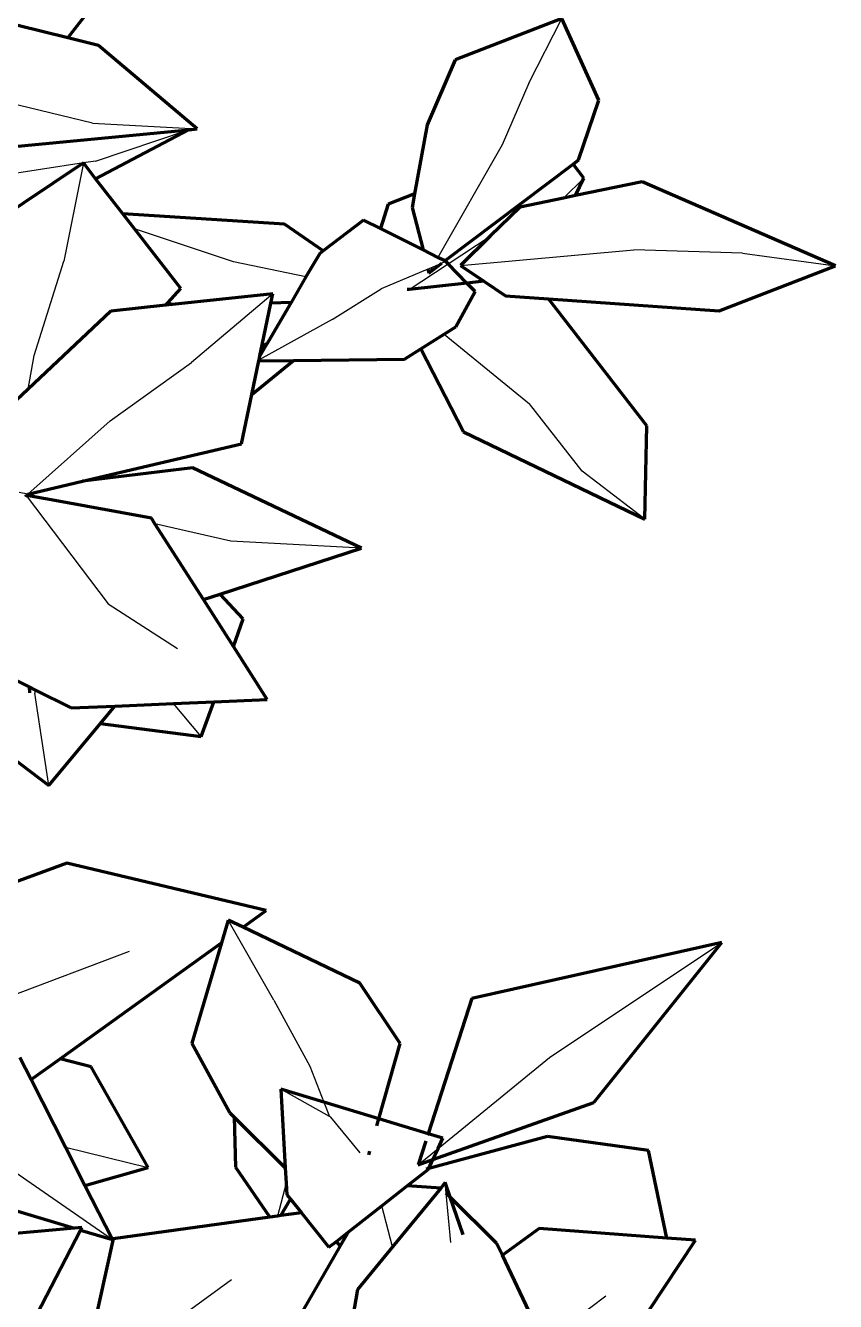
# Model space of a CAD drawing. Header units: millimetres. Extents: x 4307 to 31003, y 2809 to 20009.
# Drawn here: x 7672.6 to 7739.5, y 8029.1 to 8134.5 of the extents above; entities that cross this region are included whole.
import ezdxf

# ---------------------------------------------------------------- set-up
doc = ezdxf.new("R2010")
doc.units = ezdxf.units.MM
doc.layers.add('ProfileEdges', color=7, linetype='Continuous')

msp = doc.modelspace()

# ---------------------------------------------------------------- linework, layer by layer
for p, q in [((7714.16, 8129.77), (7716.89, 8135.12)), ((7714.16, 8129.77), (7711.94, 8124.67)), ((7678.1, 8126.46), (7669.27, 8128.6)), ((7678.1, 8126.46), (7686.76, 8125.99)), ((7678.34, 8123.31), (7686.04, 8125.92)), ((7711.94, 8124.67), (7706.63, 8115.36)), ((7677.36, 8123.17), (7669.21, 8121.93)), ((7677.36, 8123.17), (7675.73, 8115.06)), ((7678.34, 8123.31), (7677.36, 8123.17)), ((7718.71, 8121.92), (7717.02, 8120.27)), ((7689.74, 8115.01), (7681.58, 8117.72)), ((7707.49, 8114.83), (7710.97, 8117.12)), ((7708.5, 8114.7), (7722.82, 8115.98)), ((7731.81, 8115.72), (7722.82, 8115.98)), ((7731.81, 8115.72), (7739.49, 8114.66)), ((7673.28, 8107.25), (7675.73, 8115.06)), ((7695.74, 8113.75), (7689.74, 8115.01)), ((7704.26, 8112.72), (7707.49, 8114.83)), ((7706.96, 8114.88), (7706.16, 8114.54)), ((7707.3, 8115.02), (7706.96, 8114.88)), ((7705.81, 8114.39), (7701.94, 8112.76)), ((7706.16, 8114.54), (7705.81, 8114.39)), ((7706.16, 8114.54), (7705.89, 8114.07)), ((7697.91, 8110.22), (7701.94, 8112.76)), ((7693.01, 8112.36), (7686.29, 8106.68)), ((7697.91, 8110.22), (7691.87, 8106.91)), ((7692.13, 8108.15), (7692.61, 8108.38)), ((7707.15, 8109.02), (7714.22, 8103.25)), ((7672.78, 8104.48), (7673.28, 8107.25)), ((7679.57, 8101.85), (7686.29, 8106.68)), ((7718.57, 8097.69), (7714.22, 8103.25)), ((7679.57, 8101.85), (7672.75, 8095.79)), ((7723.73, 8093.72), (7718.57, 8097.69)), ((7672.75, 8095.79), (7672.05, 8095.93)), ((7672.61, 8095.69), (7679.39, 8086.74)), ((7674.98, 8095.26), (7672.75, 8095.79)), ((7689.53, 8091.9), (7683.26, 8093.35)), ((7700.33, 8091.33), (7689.53, 8091.9)), ((7679.39, 8086.74), (7685.13, 8083.04)), ((7673.33, 8079.62), (7673.34, 8079.34)), ((7674.48, 8071.72), (7673.34, 8079.34)), ((7687.09, 8075.75), (7684.78, 8078.49)), ((7693.09, 8053.97), (7689.31, 8060.59)), ((7715.87, 8049.24), (7730.09, 8058.74)), ((7681.12, 8057.99), (7671.09, 8054.18)), ((7693.09, 8053.97), (7696.07, 8048.52)), ((7706.65, 8041.71), (7715.87, 8049.24)), ((7696.07, 8048.52), (7697.22, 8045.54)), ((7697.68, 8044.36), (7693.65, 8046.62)), ((7697.22, 8045.54), (7697.68, 8044.36)), ((7697.79, 8044.3), (7697.68, 8044.36)), ((7700.22, 8041.35), (7697.79, 8044.3)), ((7668.01, 8042.33), (7679.75, 8034.18)), ((7675.86, 8041.83), (7682.7, 8040.15)), ((7705, 8040.36), (7706.65, 8041.71)), ((7694.1, 8038.83), (7693.39, 8036.12)), ((7707.33, 8038.02), (7707.25, 8038.89)), ((7707.71, 8033.94), (7707.33, 8038.02)), ((7702.9, 8033.59), (7702.01, 8036.97)), ((7683.39, 8026.38), (7689.58, 8030.88)), ((7713.63, 8024.38), (7720.52, 8029.52))]:
    msp.add_line(p, q)
at = {"layer": 'ProfileEdges', "lineweight": 211}
for p, q in [((7676.06, 8133.51), (7669.43, 8135.14)), ((7676.06, 8133.51), (7677.61, 8135.49)), ((7716.89, 8135.12), (7708.08, 8131.7)), ((7719.93, 8128.36), (7716.89, 8135.12)), ((7678.6, 8132.88), (7676.06, 8133.51)), ((7686.76, 8125.99), (7678.6, 8132.88)), ((7708.08, 8131.7), (7705.74, 8126.31)), ((7718.27, 8123.42), (7719.93, 8128.36)), ((7705.74, 8126.31), (7704.72, 8120.63)), ((7665.05, 8123.88), (7686.04, 8125.92)), ((7678.36, 8121.87), (7686.04, 8125.92)), ((7686.08, 8125.91), (7686.04, 8125.92)), ((7686.08, 8125.91), (7686.76, 8125.99)), ((7677.36, 8123.17), (7667.86, 8116.83)), ((7678.36, 8121.87), (7677.36, 8123.17)), ((7707.21, 8115.07), (7717.82, 8123.07)), ((7717.82, 8123.07), (7718.27, 8123.42)), ((7718.71, 8121.92), (7717.82, 8123.07)), ((7680.62, 8118.96), (7678.36, 8121.87)), ((7718.02, 8120.47), (7718.71, 8121.92)), ((7723.52, 8121.61), (7718.02, 8120.47)), ((7739.49, 8114.66), (7723.52, 8121.61)), ((7704.72, 8120.63), (7702.54, 8119.76)), ((7704.72, 8120.63), (7704.51, 8119.5)), ((7717.02, 8120.27), (7713.44, 8119.52)), ((7718.02, 8120.47), (7717.02, 8120.27)), ((7693.97, 8118.1), (7680.62, 8118.96)), ((7681.58, 8117.72), (7680.62, 8118.96)), ((7702.54, 8119.76), (7701.9, 8117.74)), ((7704.51, 8119.5), (7705.41, 8115.98)), ((7713.44, 8119.52), (7710.97, 8117.12)), ((7685.41, 8112.78), (7681.58, 8117.72)), ((7697.15, 8115.9), (7693.97, 8118.1)), ((7700.48, 8118.45), (7697.15, 8115.9)), ((7701.9, 8117.74), (7700.48, 8118.45)), ((7705.41, 8115.98), (7701.9, 8117.74)), ((7710.97, 8117.12), (7708.5, 8114.7)), ((7696.88, 8115.69), (7695.74, 8113.75)), ((7697.15, 8115.9), (7696.88, 8115.69)), ((7706.63, 8115.36), (7705.41, 8115.98)), ((7705.89, 8114.07), (7706.96, 8114.88)), ((7707.21, 8115.07), (7706.63, 8115.36)), ((7707.3, 8115.02), (7707.21, 8115.07)), ((7707.49, 8114.83), (7707.3, 8115.02)), ((7709.03, 8113.24), (7707.49, 8114.83)), ((7708.5, 8114.7), (7710.44, 8113.4)), ((7729.89, 8110.96), (7739.49, 8114.66)), ((7695.74, 8113.75), (7694.51, 8111.64)), ((7705.81, 8114.39), (7705.89, 8114.07)), ((7684.33, 8111.62), (7685.41, 8112.78)), ((7704.26, 8112.72), (7704.09, 8112.7)), ((7709.03, 8113.24), (7704.26, 8112.72)), ((7708.12, 8109.63), (7709.71, 8112.54)), ((7710.44, 8113.4), (7709.03, 8113.24)), ((7709.71, 8112.54), (7709.03, 8113.24)), ((7710.44, 8113.4), (7712.24, 8112.2)), ((7684.13, 8111.41), (7679.62, 8110.92)), ((7684.13, 8111.41), (7684.33, 8111.62)), ((7684.67, 8111.46), (7684.13, 8111.41)), ((7684.33, 8111.62), (7684.67, 8111.46)), ((7693.01, 8112.36), (7684.67, 8111.46)), ((7692.13, 8108.15), (7692.84, 8111.59)), ((7694.51, 8111.64), (7692.61, 8108.38)), ((7692.84, 8111.59), (7693.01, 8112.36)), ((7694.51, 8111.64), (7692.84, 8111.59)), ((7712.24, 8112.2), (7715.77, 8111.95)), ((7723.9, 8101.45), (7715.77, 8111.95)), ((7715.77, 8111.95), (7729.89, 8110.96)), ((7679.62, 8110.92), (7672.78, 8104.48)), ((7707.15, 8109.02), (7708.12, 8109.63)), ((7692.61, 8108.38), (7692.4, 8108.03)), ((7705.24, 8107.81), (7707.15, 8109.02)), ((7691.87, 8106.91), (7691.93, 8107.22)), ((7691.93, 8107.22), (7692.13, 8108.15)), ((7692.4, 8108.03), (7691.93, 8107.22)), ((7692.13, 8108.15), (7692.4, 8108.03)), ((7703.88, 8106.95), (7705.24, 8107.81)), ((7705.24, 8107.81), (7708.75, 8100.94)), ((7691.27, 8104.04), (7694.72, 8106.85)), ((7691.27, 8104.04), (7691.85, 8106.82)), ((7691.85, 8106.82), (7691.87, 8106.91)), ((7691.85, 8106.82), (7694.72, 8106.85)), ((7694.72, 8106.85), (7703.88, 8106.95)), ((7672.78, 8104.48), (7671.33, 8103.1)), ((7690.41, 8099.95), (7691.27, 8104.04)), ((7708.75, 8100.94), (7723.73, 8093.72)), ((7723.73, 8093.72), (7723.9, 8101.45)), ((7677.28, 8096.86), (7690.41, 8099.95)), ((7686.35, 8097.98), (7677.28, 8096.86)), ((7700.33, 8091.33), (7686.35, 8097.98)), ((7672.75, 8095.79), (7677.28, 8096.86)), ((7672.61, 8095.69), (7672.53, 8095.57)), ((7672.67, 8095.68), (7672.61, 8095.69)), ((7672.67, 8095.68), (7672.75, 8095.79)), ((7674.98, 8095.26), (7672.67, 8095.68)), ((7682.98, 8093.8), (7674.98, 8095.26)), ((7683.26, 8093.35), (7682.98, 8093.8)), ((7687.26, 8087.09), (7683.26, 8093.35)), ((7688.65, 8087.54), (7700.33, 8091.33)), ((7687.26, 8087.09), (7688.65, 8087.54)), ((7690.56, 8085.49), (7688.65, 8087.54)), ((7689.74, 8083.2), (7687.26, 8087.09)), ((7689.74, 8083.2), (7690.56, 8085.49)), ((7692.53, 8078.83), (7689.74, 8083.2)), ((7668.95, 8081.81), (7672.86, 8079.86)), ((7672.86, 8079.86), (7672.89, 8079.37)), ((7672.86, 8079.86), (7673.33, 8079.62)), ((7673.33, 8079.62), (7676.35, 8078.12)), ((7688.12, 8078.63), (7692.53, 8078.83)), ((7666.55, 8077.74), (7674.48, 8071.72)), ((7676.35, 8078.12), (7679.94, 8078.27)), ((7678.75, 8076.84), (7679.94, 8078.27)), ((7679.94, 8078.27), (7684.78, 8078.49)), ((7684.78, 8078.49), (7688.12, 8078.63)), ((7687.09, 8075.75), (7688.12, 8078.63)), ((7674.48, 8071.72), (7678.75, 8076.84)), ((7678.75, 8076.84), (7687.09, 8075.75)), ((7675.98, 8065.29), (7666.45, 8061.78)), ((7692.46, 8061.38), (7675.98, 8065.29)), ((7690.54, 8060), (7692.46, 8061.38)), ((7689.31, 8060.59), (7688.75, 8058.71)), ((7690.54, 8060), (7689.31, 8060.59)), ((7700.18, 8055.38), (7690.54, 8060)), ((7675.43, 8049.13), (7688.75, 8058.71)), ((7688.75, 8058.71), (7686.3, 8050.41)), ((7730.09, 8058.74), (7709.45, 8054.1)), ((7719.52, 8045.52), (7730.09, 8058.74)), ((7703.52, 8050.39), (7700.18, 8055.38)), ((7709.45, 8054.1), (7705.84, 8042.93)), ((7686.3, 8050.41), (7689.45, 8044.67)), ((7701.76, 8044.16), (7703.52, 8050.39)), ((7673.03, 8047.4), (7672.1, 8049.23)), ((7673.03, 8047.4), (7675.43, 8049.13)), ((7678, 8048.45), (7675.43, 8049.13)), ((7682.7, 8040.15), (7678, 8048.45)), ((7675.86, 8041.83), (7673.03, 8047.4)), ((7697.22, 8045.54), (7693.65, 8046.62)), ((7693.65, 8046.62), (7694.02, 8040.11)), ((7701.76, 8044.16), (7697.22, 8045.54)), ((7706.22, 8040.79), (7719.52, 8045.52)), ((7689.45, 8044.67), (7689.81, 8044.31)), ((7689.81, 8044.31), (7689.91, 8040.17)), ((7689.81, 8044.31), (7694.02, 8040.11)), ((7701.6, 8043.59), (7701.76, 8044.16)), ((7705.84, 8042.93), (7701.76, 8044.16)), ((7705.84, 8042.93), (7705.79, 8042.8)), ((7707.06, 8042.57), (7705.84, 8042.93)), ((7677.48, 8038.64), (7675.86, 8041.83)), ((7705.63, 8042.31), (7705, 8040.36)), ((7715.69, 8042.71), (7705.88, 8040.06)), ((7706.65, 8041.71), (7707.06, 8042.57)), ((7724.04, 8041.55), (7715.69, 8042.71)), ((7700.92, 8041.18), (7701.01, 8041.49)), ((7705, 8040.36), (7706.22, 8040.79)), ((7705.88, 8040.06), (7706.22, 8040.79)), ((7706.22, 8040.79), (7706.65, 8041.71)), ((7725.55, 8034.31), (7724.04, 8041.55)), ((7677.48, 8038.64), (7682.7, 8040.15)), ((7689.91, 8040.17), (7692.76, 8036.03)), ((7694.02, 8040.11), (7694.1, 8038.83)), ((7704.1, 8038.61), (7705.84, 8039.96)), ((7705.88, 8040.06), (7705.67, 8040)), ((7705.84, 8039.96), (7705.88, 8040.06)), ((7679.75, 8034.18), (7677.48, 8038.64)), ((7694.1, 8038.83), (7694.15, 8037.89)), ((7702.01, 8036.97), (7704.1, 8038.61)), ((7706.87, 8038.43), (7704.1, 8038.61)), ((7707.25, 8038.89), (7706.87, 8038.43)), ((7707.65, 8037.7), (7707.25, 8038.89)), ((7694.15, 8037.89), (7694.45, 8037.51)), ((7706.87, 8038.43), (7702.9, 8033.59)), ((7707.65, 8037.7), (7707.33, 8038.02)), ((7711.49, 8033.89), (7707.65, 8037.7)), ((7708.73, 8034.56), (7707.65, 8037.7)), ((7671.11, 8036.79), (7676.62, 8035.12)), ((7693.65, 8036.16), (7694.45, 8037.51)), ((7694.45, 8037.51), (7695.36, 8036.39)), ((7699.22, 8034.78), (7702.01, 8036.97)), ((7692.76, 8036.03), (7679.81, 8034.24)), ((7693.39, 8036.12), (7692.76, 8036.03)), ((7693.65, 8036.16), (7693.39, 8036.12)), ((7695.36, 8036.39), (7693.65, 8036.16)), ((7695.36, 8036.39), (7697.64, 8033.55)), ((7676.62, 8035.12), (7663.17, 8033.91)), ((7668.38, 8018.06), (7677.11, 8034.97)), ((7677.21, 8035.17), (7676.62, 8035.12)), ((7677.11, 8034.97), (7677.21, 8035.17)), ((7677.11, 8034.97), (7679.75, 8034.18)), ((7698.26, 8034.03), (7699.22, 8034.78)), ((7699.22, 8034.78), (7698.57, 8033.66)), ((7715.01, 8035.1), (7711.97, 8032.89)), ((7725.55, 8034.31), (7715.01, 8035.1)), ((7679.81, 8034.24), (7676.82, 8020.71)), ((7698.57, 8033.66), (7695.03, 8027.55)), ((7697.64, 8033.55), (7698.26, 8034.03)), ((7698.57, 8033.66), (7698.26, 8034.03)), ((7702.9, 8033.59), (7699.99, 8030.05)), ((7711.97, 8032.89), (7711.49, 8033.89)), ((7718.43, 8019.82), (7727.93, 8034.13)), ((7727.93, 8034.13), (7725.55, 8034.31)), ((7714.43, 8027.72), (7711.97, 8032.89)), ((7699.99, 8030.05), (7699.6, 8027.82))]:
    msp.add_line(p, q, dxfattribs=at)

doc.saveas('drawing.dxf')
